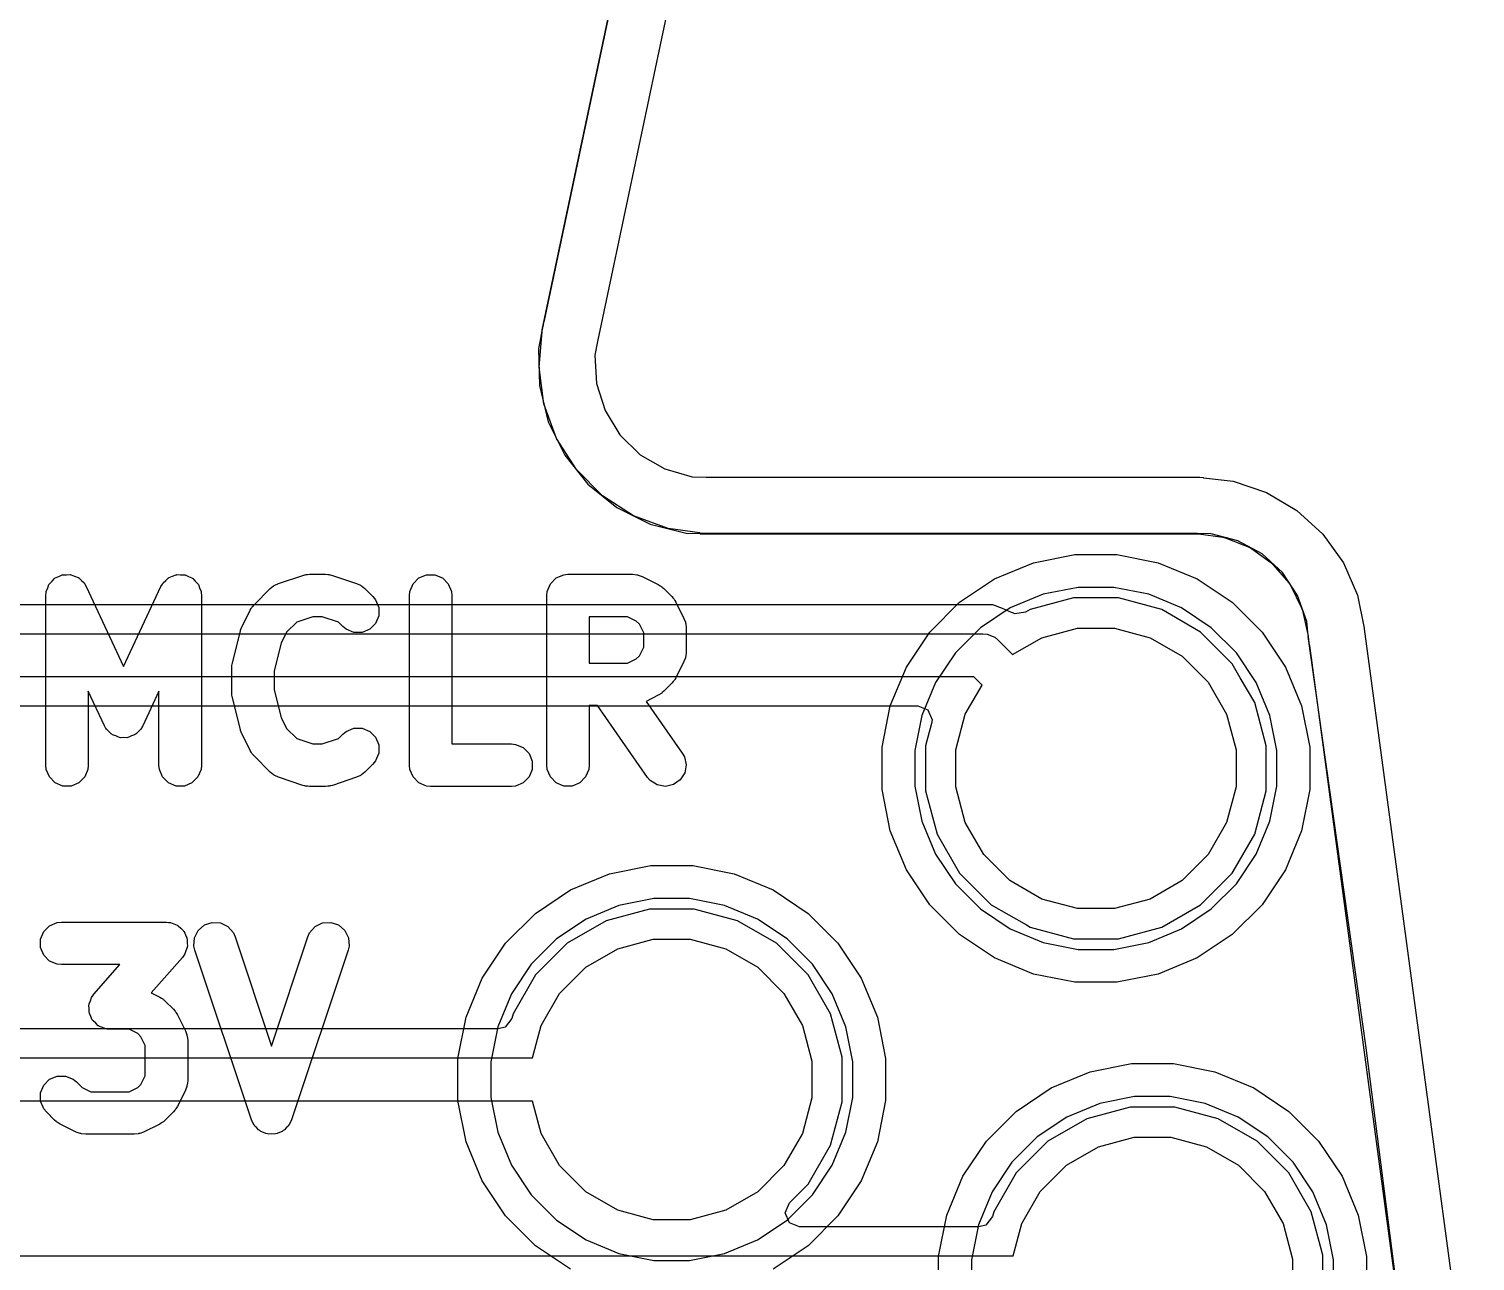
# Model space of a CAD drawing. Extents: x 117.4 to 171.8, y -136.1 to -67.8.
# Drawn here: x 164.33 to 169.44, y -80.34 to -75.99 of the extents above; entities that cross this region are included whole.
import ezdxf

# ---------------------------------------------------------------- set-up
doc = ezdxf.new("R2010")
doc.units = 0
doc.layers.add('BLACK', color=7, linetype='CONTINUOUS')

msp = doc.modelspace()

# ---------------------------------------------------------------- linework, layer by layer
at = {"layer": 'BLACK', "linetype": 'CONTINUOUS'}
for p, q in [((166.142157, -77.04934), (167.202157, -72.02934)), ((167.200807, -72.033305), (166.148517, -77.016793)), ((167.397843, -72.07066), (166.337843, -77.09066)), ((166.148309, -77.017733), (166.146885, -77.023886)), ((166.148517, -77.016793), (166.148309, -77.017733)), ((166.130773, -77.181037), (166.140197, -77.069848)), ((166.136974, -77.071464), (166.136651, -77.074611)), ((166.140785, -77.05341), (166.136974, -77.071464)), ((166.140006, -77.068825), (166.141202, -77.057986)), ((166.140197, -77.069848), (166.140006, -77.068825)), ((166.140931, -77.052692), (166.140785, -77.05341)), ((166.144908, -77.032378), (166.140931, -77.052692)), ((166.141202, -77.057986), (166.141811, -77.050807)), ((166.141811, -77.050807), (166.141857, -77.050816)), ((166.141857, -77.050816), (166.142034, -77.050454)), ((166.142034, -77.050454), (166.142157, -77.04934)), ((166.144927, -77.032352), (166.144908, -77.032378)), ((166.145122, -77.031507), (166.144927, -77.032352)), ((166.146533, -77.024292), (166.145122, -77.031507)), ((166.146885, -77.023886), (166.146533, -77.024292)), ((166.128709, -77.115276), (166.128708, -77.115281)), ((166.128708, -77.115281), (166.131856, -77.246818)), ((166.136651, -77.074611), (166.128709, -77.115276)), ((166.337737, -77.090995), (166.328362, -77.138528)), ((166.337843, -77.09066), (166.337737, -77.090995)), ((166.328362, -77.138528), (166.333884, -77.238985)), ((166.148026, -77.31059), (166.130773, -77.181037)), ((166.131856, -77.246818), (166.131856, -77.246819)), ((166.131856, -77.246819), (166.163242, -77.374589)), ((166.333884, -77.238985), (166.36389, -77.335015)), ((166.192762, -77.433391), (166.148026, -77.31059)), ((166.163242, -77.374589), (166.163244, -77.374597)), ((166.163244, -77.374597), (166.221401, -77.492623)), ((166.36389, -77.335015), (166.416547, -77.420744)), ((166.416547, -77.420744), (166.488631, -77.490928)), ((166.262883, -77.543685), (166.192762, -77.433391)), ((166.221401, -77.492623), (166.221401, -77.492624)), ((166.221401, -77.492624), (166.303594, -77.595355)), ((166.488631, -77.490928), (166.575736, -77.541276)), ((166.355101, -77.636299), (166.262883, -77.543685)), ((166.575736, -77.541276), (166.672533, -77.568707)), ((166.672533, -77.568707), (166.721311, -77.57)), ((166.721311, -77.57), (168.46, -77.57)), ((168.46, -77.57), (168.460815, -77.57008)), ((168.460815, -77.57008), (168.461105, -77.570006)), ((168.461105, -77.570006), (168.466932, -77.570682)), ((168.466932, -77.570682), (168.479509, -77.571921)), ((168.479509, -77.571921), (168.480253, -77.572229)), ((168.480253, -77.572229), (168.58504, -77.584396)), ((166.303594, -77.595355), (166.303599, -77.595361)), ((166.303599, -77.595361), (166.405987, -77.677999)), ((168.58504, -77.584396), (168.70329, -77.624197)), ((168.70329, -77.624197), (168.810704, -77.687675)), ((166.465093, -77.706891), (166.355101, -77.636299)), ((166.405987, -77.677999), (166.523763, -77.736661)), ((166.587703, -77.752152), (166.465093, -77.706891)), ((166.523763, -77.736661), (166.651405, -77.768595)), ((168.810704, -77.687675), (168.902602, -77.772066)), ((166.698993, -77.767458), (166.587703, -77.752152)), ((166.651405, -77.768595), (166.698644, -77.769934)), ((166.698644, -77.769934), (166.700009, -77.7705)), ((166.700491, -77.768079), (166.698993, -77.767458)), ((166.700009, -77.7705), (166.718585, -77.7705)), ((166.711096, -77.769123), (166.700491, -77.768079)), ((166.71718, -77.76996), (166.711096, -77.769123)), ((166.717886, -77.769791), (166.71718, -77.76996)), ((166.72, -77.77), (166.717886, -77.769791)), ((166.718585, -77.7705), (166.732429, -77.77089)), ((168.459387, -77.77), (166.72, -77.77)), ((166.732429, -77.77089), (166.746308, -77.771282)), ((166.746308, -77.771282), (166.752973, -77.7705)), ((166.752973, -77.7705), (168.455607, -77.7705)), ((168.455607, -77.7705), (168.462238, -77.770942)), ((168.507648, -77.770588), (168.459387, -77.77)), ((168.462238, -77.770942), (168.548643, -77.782503)), ((168.602009, -77.795183), (168.507648, -77.770588)), ((168.548643, -77.782503), (168.560407, -77.785569)), ((168.560407, -77.785569), (168.620498, -77.809357)), ((168.902602, -77.772066), (168.974983, -77.873694)), ((168.687635, -77.84184), (168.602009, -77.795183)), ((168.620498, -77.809357), (168.638913, -77.816647)), ((168.638913, -77.816647), (168.649596, -77.822469)), ((168.649596, -77.822469), (168.718259, -77.871579)), ((167.741738, -77.92974), (167.879384, -77.872725)), ((167.879384, -77.872725), (168.025507, -77.84366)), ((168.025507, -77.84366), (168.174493, -77.84366)), ((168.174493, -77.84366), (168.320616, -77.872725)), ((168.320616, -77.872725), (168.458262, -77.92974)), ((168.759459, -77.907796), (168.687635, -77.84184)), ((168.718259, -77.871579), (168.72722, -77.879807)), ((168.72722, -77.879807), (168.781995, -77.944052)), ((168.974983, -77.873694), (169.024693, -77.988131)), ((164.399181, -77.947103), (164.408386, -77.937897)), ((164.408386, -77.937897), (164.417175, -77.928301)), ((164.417175, -77.928301), (164.41869, -77.927593)), ((164.41869, -77.927593), (164.419873, -77.926411)), ((164.419873, -77.926411), (164.431894, -77.921431)), ((164.431894, -77.921431), (164.443693, -77.915925)), ((164.443693, -77.915925), (164.445364, -77.915851)), ((164.445364, -77.915851), (164.446909, -77.915212)), ((164.446909, -77.915212), (164.459928, -77.915212)), ((164.459928, -77.915212), (164.472929, -77.914641)), ((164.472929, -77.914641), (164.474499, -77.915212)), ((164.474499, -77.915212), (164.476173, -77.915212)), ((164.476173, -77.915212), (164.488199, -77.920193)), ((164.488199, -77.920193), (164.50043, -77.924641)), ((164.50043, -77.924641), (164.501663, -77.92577)), ((164.501663, -77.92577), (164.503209, -77.926411)), ((164.503209, -77.926411), (164.512414, -77.935616)), ((164.512414, -77.935616), (164.522011, -77.944405)), ((164.801071, -77.944405), (164.810667, -77.935616)), ((164.810667, -77.935616), (164.819873, -77.926411)), ((164.819873, -77.926411), (164.821418, -77.92577)), ((164.821418, -77.92577), (164.822652, -77.924641)), ((164.822652, -77.924641), (164.834882, -77.920193)), ((164.834882, -77.920193), (164.846909, -77.915212)), ((164.846909, -77.915212), (164.848583, -77.915212)), ((164.848583, -77.915212), (164.850153, -77.914641)), ((164.850153, -77.914641), (164.863154, -77.915212)), ((164.863154, -77.915212), (164.876173, -77.915212)), ((164.876173, -77.915212), (164.877717, -77.915851)), ((164.877717, -77.915851), (164.879389, -77.915925)), ((164.879389, -77.915925), (164.891187, -77.921431)), ((164.891187, -77.921431), (164.903209, -77.926411)), ((164.903209, -77.926411), (164.904391, -77.927593)), ((164.904391, -77.927593), (164.905907, -77.928301)), ((164.905907, -77.928301), (164.914695, -77.937897)), ((164.914695, -77.937897), (164.923901, -77.947103)), ((165.209252, -77.946191), (165.294966, -77.91762)), ((165.294966, -77.91762), (165.302219, -77.91597)), ((165.302219, -77.91597), (165.304051, -77.915212)), ((165.304051, -77.915212), (165.306705, -77.91495)), ((165.306705, -77.91495), (165.309303, -77.91436)), ((165.309303, -77.91436), (165.311277, -77.9145)), ((165.311277, -77.9145), (165.318683, -77.913771)), ((165.318683, -77.913771), (165.375826, -77.913771)), ((165.375826, -77.913771), (165.383231, -77.9145)), ((165.383231, -77.9145), (165.385206, -77.91436)), ((165.385206, -77.91436), (165.387803, -77.91495)), ((165.387803, -77.91495), (165.390458, -77.915212)), ((165.390458, -77.915212), (165.392289, -77.91597)), ((165.392289, -77.91597), (165.399543, -77.91762)), ((165.399543, -77.91762), (165.485256, -77.946191)), ((165.684895, -77.947103), (165.705587, -77.926411)), ((165.705587, -77.926411), (165.732623, -77.915212)), ((165.732623, -77.915212), (165.761887, -77.915212)), ((165.761887, -77.915212), (165.788923, -77.926411)), ((165.788923, -77.926411), (165.809615, -77.947103)), ((166.170609, -77.947103), (166.191301, -77.926411)), ((166.191301, -77.926411), (166.218337, -77.915212)), ((166.218337, -77.915212), (166.232969, -77.913771)), ((166.232969, -77.913771), (166.46154, -77.913771)), ((166.46154, -77.913771), (166.476172, -77.915212)), ((166.476172, -77.915212), (166.478661, -77.916243)), ((166.478661, -77.916243), (166.481349, -77.916434)), ((166.481349, -77.916434), (166.495081, -77.921689)), ((166.495081, -77.921689), (166.552224, -77.95026)), ((167.617861, -78.012512), (167.741738, -77.92974)), ((168.458262, -77.92974), (168.582139, -78.012512)), ((168.813227, -77.989146), (168.759459, -77.907796)), ((164.386541, -77.988771), (164.387488, -77.979149)), ((164.386541, -78.588771), (164.386541, -77.988771)), ((164.387411, -77.977383), (164.387755, -77.976434)), ((164.387488, -77.979149), (164.387411, -77.977383)), ((164.387755, -77.976434), (164.387982, -77.974139)), ((164.387982, -77.974139), (164.392963, -77.962112)), ((164.392963, -77.962112), (164.397411, -77.949882)), ((164.397411, -77.949882), (164.39854, -77.948648)), ((164.39854, -77.948648), (164.399181, -77.947103)), ((164.522011, -77.944405), (164.523185, -77.946387)), ((164.523185, -77.946387), (164.523901, -77.947103)), ((164.523901, -77.947103), (164.524579, -77.948739)), ((164.524579, -77.948739), (164.529505, -77.957055)), ((164.529505, -77.957055), (164.66154, -78.239988)), ((164.66154, -78.239988), (164.793577, -77.957054)), ((164.793577, -77.957054), (164.798503, -77.948738)), ((164.798503, -77.948738), (164.799181, -77.947103)), ((164.799181, -77.947103), (164.799896, -77.946387)), ((164.799896, -77.946387), (164.801071, -77.944405)), ((164.923901, -77.947103), (164.924541, -77.948648)), ((164.924541, -77.948648), (164.925671, -77.949882)), ((164.925671, -77.949882), (164.930118, -77.962112)), ((164.930118, -77.962112), (164.9351, -77.974139)), ((164.9351, -77.974139), (164.935326, -77.976434)), ((164.935326, -77.976434), (164.935671, -77.977383)), ((164.935671, -77.977383), (164.935593, -77.979149)), ((164.935593, -77.979149), (164.936541, -77.988771)), ((164.936541, -77.988771), (164.936541, -78.588771)), ((165.122793, -78.021452), (165.179936, -77.964309)), ((165.179936, -77.964309), (165.191301, -77.954982)), ((165.191301, -77.954982), (165.193791, -77.95395)), ((165.193791, -77.95395), (165.195827, -77.952185)), ((165.195827, -77.952185), (165.209252, -77.946191)), ((165.485256, -77.946191), (165.498682, -77.952185)), ((165.498682, -77.952185), (165.500717, -77.95395)), ((165.500717, -77.95395), (165.503208, -77.954982)), ((165.503208, -77.954982), (165.514573, -77.964309)), ((165.514573, -77.964309), (165.543145, -77.992881)), ((165.543145, -77.992881), (165.552473, -78.004246)), ((165.672255, -77.988771), (165.673696, -77.974139)), ((165.672255, -78.588771), (165.672255, -77.988771)), ((165.673696, -77.974139), (165.684895, -77.947103)), ((165.809615, -77.947103), (165.820814, -77.974139)), ((165.820814, -77.974139), (165.822255, -77.988771)), ((165.822255, -77.988771), (165.822255, -78.513771)), ((166.157969, -77.988771), (166.15941, -77.974139)), ((166.157969, -78.588771), (166.157969, -77.988771)), ((166.15941, -77.974139), (166.170609, -77.947103)), ((166.552224, -77.95026), (166.558521, -77.954223)), ((166.558521, -77.954223), (166.560352, -77.954982)), ((166.560352, -77.954982), (166.562411, -77.956672)), ((166.562411, -77.956672), (166.564667, -77.958092)), ((166.564667, -77.958092), (166.565965, -77.959589)), ((166.565965, -77.959589), (166.571717, -77.96431)), ((166.571717, -77.96431), (166.600288, -77.992882)), ((166.600288, -77.992882), (166.605008, -77.998633)), ((167.913319, -77.984595), (167.796846, -78.032839)), ((168.036965, -77.96), (167.913319, -77.984595)), ((168.163035, -77.96), (168.036965, -77.96)), ((168.286681, -77.984595), (168.163035, -77.96)), ((168.403154, -78.032839), (168.286681, -77.984595)), ((168.781995, -77.944052), (168.788704, -77.954202)), ((168.788704, -77.954202), (168.82634, -78.029775)), ((168.845755, -78.081073), (168.813227, -77.989146)), ((169.024693, -77.988131), (169.048375, -78.104532)), ((167.735546, -78.0213), (164.21944, -78.0213)), ((165.080173, -78.098087), (165.108744, -78.040944)), ((165.108744, -78.040944), (165.112708, -78.034644)), ((165.112708, -78.034644), (165.113466, -78.032817)), ((165.113466, -78.032817), (165.115154, -78.03076)), ((165.115154, -78.03076), (165.116576, -78.028501)), ((165.116576, -78.028501), (165.118074, -78.027201)), ((165.118074, -78.027201), (165.122793, -78.021452)), ((165.552473, -78.004246), (165.563671, -78.031283)), ((165.563671, -78.031283), (165.563671, -78.060546)), ((166.605008, -77.998633), (166.606503, -77.99993)), ((166.606503, -77.99993), (166.607921, -78.002183)), ((166.607921, -78.002183), (166.609615, -78.004247)), ((166.609615, -78.004247), (166.610373, -78.006078)), ((166.610373, -78.006078), (166.614336, -78.012373)), ((166.614336, -78.012373), (166.642908, -78.069515)), ((167.512512, -78.117861), (167.617861, -78.012512)), ((167.796846, -78.032839), (167.692024, -78.102879)), ((167.735548, -78.0213), (167.735546, -78.0213)), ((167.769244, -78.035258), (167.735548, -78.0213)), ((167.801225, -78.048505), (167.769244, -78.035258)), ((167.867444, -78.038558), (167.850858, -78.048134)), ((168.020677, -77.9975), (167.867444, -78.038558)), ((168.020679, -77.9975), (168.020677, -77.9975)), ((168.179321, -77.9975), (168.020679, -77.9975)), ((168.179322, -77.9975), (168.179321, -77.9975)), ((168.332557, -78.038559), (168.179322, -77.9975)), ((168.469941, -78.117877), (168.332557, -78.038559)), ((168.507976, -78.102879), (168.403154, -78.032839)), ((168.582139, -78.012512), (168.687488, -78.117861)), ((168.82634, -78.029775), (168.830397, -78.041241)), ((168.830397, -78.041241), (168.849221, -78.126166)), ((165.273483, -78.082894), (165.237464, -78.118912)), ((165.330852, -78.063771), (165.273483, -78.082894)), ((165.363656, -78.063771), (165.330852, -78.063771)), ((165.421026, -78.082894), (165.363656, -78.063771)), ((165.437079, -78.098947), (165.421026, -78.082894)), ((165.552473, -78.087582), (165.53178, -78.108275)), ((165.563671, -78.060546), (165.552473, -78.087582)), ((166.443836, -78.063771), (166.307969, -78.063771)), ((166.307969, -78.063771), (166.307969, -78.228057)), ((166.474254, -78.07898), (166.443836, -78.063771)), ((166.485614, -78.09034), (166.474254, -78.07898)), ((166.500826, -78.120762), (166.485614, -78.09034)), ((166.642908, -78.069515), (166.648163, -78.083247)), ((166.648163, -78.083247), (166.648354, -78.085936)), ((166.648354, -78.085936), (166.649385, -78.088425)), ((166.649385, -78.088425), (166.650826, -78.103057)), ((167.805775, -78.05039), (167.801225, -78.048505)), ((167.805948, -78.04997), (167.805775, -78.05039)), ((167.812917, -78.053127), (167.805948, -78.04997)), ((167.850858, -78.048134), (167.812917, -78.053127)), ((168.850492, -78.129599), (168.845755, -78.081073)), ((164.07, -78.1238), (167.7, -78.1238)), ((165.045922, -78.227724), (165.074494, -78.113438)), ((165.074494, -78.113438), (165.074879, -78.112358)), ((165.074879, -78.112358), (165.074918, -78.111819)), ((165.074918, -78.111819), (165.077245, -78.105737)), ((165.077245, -78.105737), (165.079441, -78.099592)), ((165.079441, -78.099592), (165.079763, -78.099156)), ((165.079763, -78.099156), (165.080173, -78.098087)), ((165.237464, -78.118912), (165.21802, -78.157802)), ((165.448444, -78.108275), (165.437079, -78.098947)), ((165.475481, -78.119473), (165.448444, -78.108275)), ((165.504744, -78.119473), (165.475481, -78.119473)), ((165.53178, -78.108275), (165.504744, -78.119473)), ((166.500826, -78.171065), (166.500826, -78.120762)), ((166.650826, -78.103057), (166.650826, -78.188771)), ((167.42974, -78.241738), (167.512512, -78.117861)), ((167.692024, -78.102879), (167.602879, -78.192024)), ((167.7, -78.1238), (167.714866, -78.125264)), ((167.714866, -78.125264), (167.742334, -78.136642)), ((167.742334, -78.136642), (167.753882, -78.146118)), ((167.753882, -78.146118), (167.805425, -78.197661)), ((167.805425, -78.197661), (167.908658, -78.13806)), ((167.908658, -78.13806), (168.034737, -78.104278)), ((168.034737, -78.104278), (168.165263, -78.104278)), ((168.165263, -78.104278), (168.291342, -78.13806)), ((168.291342, -78.13806), (168.404381, -78.203323)), ((168.469948, -78.117883), (168.469941, -78.117877)), ((168.582116, -78.230051), (168.469948, -78.117883)), ((168.597121, -78.192024), (168.507976, -78.102879)), ((168.687488, -78.117861), (168.77026, -78.241738)), ((168.849221, -78.126166), (168.849918, -78.130019)), ((168.849918, -78.130019), (168.850021, -78.130751)), ((168.850021, -78.130751), (168.850278, -78.132915)), ((168.850278, -78.132915), (168.85265, -78.157501)), ((168.850462, -78.129602), (168.850492, -78.129599)), ((168.851249, -78.131707), (168.850462, -78.129602)), ((168.850976, -78.13394), (168.851249, -78.131707)), ((169.055686, -79.588113), (168.850976, -78.13394)), ((169.048375, -78.104532), (169.049024, -78.10606)), ((169.049024, -78.10606), (169.049023, -78.10606)), ((169.049023, -78.10606), (169.440842, -81.01926)), ((165.21802, -78.157802), (165.193683, -78.255148)), ((166.485615, -78.201486), (166.500826, -78.171065)), ((166.650826, -78.188771), (166.649385, -78.203403)), ((167.602879, -78.192024), (167.532839, -78.296846)), ((168.667161, -78.296846), (168.597121, -78.192024)), ((168.85265, -78.157501), (168.854782, -78.165998)), ((168.854782, -78.165998), (169.241932, -81.044483)), ((165.043683, -78.245914), (165.043934, -78.24336)), ((165.043683, -78.331628), (165.043683, -78.245914)), ((165.043772, -78.242268), (165.044581, -78.236794)), ((165.043934, -78.24336), (165.043772, -78.242268)), ((165.044581, -78.236794), (165.045124, -78.231282)), ((165.045124, -78.231282), (165.045546, -78.23026)), ((165.045546, -78.23026), (165.045922, -78.227724)), ((166.307969, -78.228057), (166.443834, -78.228057)), ((166.443834, -78.228057), (166.474256, -78.212845)), ((166.474256, -78.212845), (166.485615, -78.201486)), ((166.642908, -78.222313), (166.614336, -78.279455)), ((166.648163, -78.208581), (166.642908, -78.222313)), ((166.648354, -78.205891), (166.648163, -78.208581)), ((166.649385, -78.203403), (166.648354, -78.205891)), ((167.372725, -78.379384), (167.42974, -78.241738)), ((168.404381, -78.203323), (168.496677, -78.295619)), ((168.582122, -78.230058), (168.582116, -78.230051)), ((168.610564, -78.279322), (168.582122, -78.230058)), ((168.77026, -78.241738), (168.827275, -78.379384)), ((167.668436, -78.2762), (164.07, -78.2762)), ((165.193683, -78.255148), (165.193683, -78.322393)), ((166.600287, -78.298947), (166.571716, -78.327518)), ((166.605007, -78.293194), (166.600287, -78.298947)), ((166.606503, -78.291898), (166.605007, -78.293194)), ((166.607922, -78.289643), (166.606503, -78.291898)), ((166.609614, -78.287582), (166.607922, -78.289643)), ((166.610372, -78.285751), (166.609614, -78.287582)), ((166.614336, -78.279455), (166.610372, -78.285751)), ((167.532839, -78.296846), (167.484595, -78.413319)), ((167.697661, -78.305425), (167.668436, -78.2762)), ((168.496677, -78.295619), (168.56194, -78.408658)), ((168.661441, -78.367444), (168.610564, -78.279322)), ((168.715405, -78.413319), (168.667161, -78.296846)), ((164.593577, -78.449059), (164.536541, -78.326838)), ((164.536541, -78.326838), (164.536541, -78.588771)), ((164.786541, -78.326838), (164.729505, -78.449058)), ((164.786541, -78.588771), (164.786541, -78.326838)), ((165.043934, -78.334181), (165.043683, -78.331628)), ((165.043772, -78.335274), (165.043934, -78.334181)), ((165.044581, -78.340747), (165.043772, -78.335274)), ((165.045124, -78.34626), (165.044581, -78.340747)), ((165.045546, -78.347281), (165.045124, -78.34626)), ((165.045922, -78.349818), (165.045546, -78.347281)), ((165.074494, -78.464104), (165.045922, -78.349818)), ((165.193683, -78.322393), (165.21802, -78.419739)), ((166.552224, -78.341567), (166.509341, -78.363008)), ((166.55852, -78.337603), (166.552224, -78.341567)), ((166.560351, -78.336845), (166.55852, -78.337603)), ((166.562412, -78.335153), (166.560351, -78.336845)), ((166.564667, -78.333734), (166.562412, -78.335153)), ((166.565963, -78.332238), (166.564667, -78.333734)), ((166.571716, -78.327518), (166.565963, -78.332238)), ((167.63806, -78.408658), (167.697661, -78.305425)), ((164.21944, -78.3787), (167.470382, -78.3787)), ((166.336777, -78.378057), (166.307969, -78.378057)), ((166.307969, -78.378057), (166.307969, -78.588771)), ((166.514383, -78.63178), (166.336777, -78.378057)), ((166.509341, -78.363008), (166.637268, -78.545761)), ((167.34366, -78.525507), (167.372725, -78.379384)), ((167.470382, -78.3787), (167.505737, -78.393345)), ((167.505737, -78.393345), (167.520382, -78.4287)), ((168.7025, -78.520679), (168.661441, -78.367444)), ((168.827275, -78.379384), (168.85634, -78.525507)), ((164.596751, -78.454416), (164.593577, -78.449059)), ((164.729505, -78.449058), (164.726331, -78.454415)), ((165.21802, -78.419739), (165.237464, -78.458629)), ((167.484595, -78.413319), (167.46, -78.536965)), ((167.518678, -78.441641), (167.4975, -78.520677)), ((167.520382, -78.4287), (167.518678, -78.441641)), ((167.604278, -78.534737), (167.63806, -78.408658)), ((168.56194, -78.408658), (168.595722, -78.534737)), ((168.74, -78.536965), (168.715405, -78.413319)), ((164.597411, -78.456231), (164.596751, -78.454416)), ((164.598586, -78.457514), (164.597411, -78.456231)), ((164.601071, -78.461708), (164.598586, -78.457514)), ((164.609476, -78.469406), (164.601071, -78.461708)), ((164.617175, -78.477812), (164.609476, -78.469406)), ((164.620194, -78.47922), (164.617175, -78.477812)), ((164.622652, -78.481472), (164.620194, -78.47922)), ((164.633361, -78.485366), (164.622652, -78.481472)), ((164.643693, -78.490188), (164.633361, -78.485366)), ((164.647024, -78.490334), (164.643693, -78.490188)), ((164.650153, -78.491472), (164.647024, -78.490334)), ((164.661541, -78.490971), (164.650153, -78.491472)), ((164.672929, -78.491472), (164.661541, -78.490971)), ((164.676057, -78.490334), (164.672929, -78.491472)), ((164.679389, -78.490188), (164.676057, -78.490334)), ((164.68972, -78.485366), (164.679389, -78.490188)), ((164.70043, -78.481472), (164.68972, -78.485366)), ((164.702887, -78.47922), (164.70043, -78.481472)), ((164.705907, -78.477812), (164.702887, -78.47922)), ((164.713605, -78.469406), (164.705907, -78.477812)), ((164.722011, -78.461708), (164.713605, -78.469406)), ((164.724494, -78.457515), (164.722011, -78.461708)), ((164.725671, -78.456231), (164.724494, -78.457515)), ((164.726331, -78.454415), (164.725671, -78.456231)), ((165.074879, -78.465183), (165.074494, -78.464104)), ((165.074918, -78.465723), (165.074879, -78.465183)), ((165.077245, -78.471804), (165.074918, -78.465723)), ((165.079441, -78.47795), (165.077245, -78.471804)), ((165.079763, -78.478385), (165.079441, -78.47795)), ((165.080173, -78.479455), (165.079763, -78.478385)), ((165.108744, -78.536598), (165.080173, -78.479455)), ((165.237464, -78.458629), (165.273483, -78.494648)), ((165.273483, -78.494648), (165.330852, -78.513771)), ((165.363656, -78.513771), (165.421026, -78.494647)), ((165.421026, -78.494647), (165.437079, -78.478595)), ((165.437079, -78.478595), (165.448444, -78.469267)), ((165.448444, -78.469267), (165.475481, -78.458069)), ((165.475481, -78.458069), (165.504744, -78.458069)), ((165.504744, -78.458069), (165.53178, -78.469267)), ((165.53178, -78.469267), (165.552473, -78.48996)), ((165.552473, -78.48996), (165.563671, -78.516996)), ((165.112708, -78.542897), (165.108744, -78.536598)), ((165.113466, -78.544725), (165.112708, -78.542897)), ((165.115154, -78.546781), (165.113466, -78.544725)), ((165.116576, -78.549041), (165.115154, -78.546781)), ((165.118074, -78.55034), (165.116576, -78.549041)), ((165.122793, -78.55609), (165.118074, -78.55034)), ((165.330852, -78.513771), (165.363656, -78.513771)), ((165.563671, -78.546259), (165.552473, -78.573296)), ((165.563671, -78.516996), (165.563671, -78.546259)), ((165.822255, -78.513771), (166.032969, -78.513771)), ((166.032969, -78.513771), (166.047601, -78.515212)), ((166.047601, -78.515212), (166.074637, -78.526411)), ((166.074637, -78.526411), (166.095329, -78.547103)), ((166.095329, -78.547103), (166.106528, -78.574139)), ((166.637268, -78.545761), (166.644478, -78.558574)), ((167.34366, -78.536965), (167.34366, -78.525507)), ((167.34366, -78.674493), (167.34366, -78.536965)), ((167.46, -78.536965), (167.46, -78.663035)), ((167.4975, -78.520677), (167.4975, -78.679322)), ((167.604278, -78.665263), (167.604278, -78.534737)), ((168.595722, -78.534737), (168.595722, -78.665263)), ((168.7025, -78.679321), (168.7025, -78.520679)), ((168.74, -78.663035), (168.74, -78.536965)), ((168.85634, -78.525507), (168.85634, -78.674493)), ((164.387982, -78.603403), (164.386541, -78.588771)), ((164.399181, -78.630439), (164.387982, -78.603403)), ((164.5351, -78.603403), (164.523901, -78.630439)), ((164.536541, -78.588771), (164.5351, -78.603403)), ((164.787982, -78.603403), (164.786541, -78.588771)), ((164.799181, -78.630439), (164.787982, -78.603403)), ((164.9351, -78.603403), (164.923901, -78.630439)), ((164.936541, -78.588771), (164.9351, -78.603403)), ((165.179936, -78.613233), (165.122793, -78.55609)), ((165.543145, -78.584661), (165.514573, -78.613233)), ((165.552473, -78.573296), (165.543145, -78.584661)), ((165.673696, -78.603403), (165.672255, -78.588771)), ((165.684895, -78.630439), (165.673696, -78.603403)), ((166.106528, -78.603403), (166.095329, -78.630439)), ((166.106528, -78.574139), (166.106528, -78.603403)), ((166.15941, -78.603403), (166.157969, -78.588771)), ((166.170609, -78.630439), (166.15941, -78.603403)), ((166.306528, -78.603403), (166.295329, -78.630439)), ((166.307969, -78.588771), (166.306528, -78.603403)), ((166.644478, -78.558574), (166.650808, -78.587145)), ((166.650808, -78.587145), (166.645723, -78.615963)), ((164.419873, -78.651131), (164.399181, -78.630439)), ((164.446909, -78.66233), (164.419873, -78.651131)), ((164.503209, -78.651131), (164.476173, -78.66233)), ((164.523901, -78.630439), (164.503209, -78.651131)), ((164.819873, -78.651131), (164.799181, -78.630439)), ((164.846909, -78.66233), (164.819873, -78.651131)), ((164.903209, -78.651131), (164.876173, -78.66233)), ((164.923901, -78.630439), (164.903209, -78.651131)), ((165.191301, -78.62256), (165.179936, -78.613233)), ((165.193791, -78.623591), (165.191301, -78.62256)), ((165.195827, -78.625357), (165.193791, -78.623591)), ((165.209252, -78.631351), (165.195827, -78.625357)), ((165.294966, -78.659922), (165.209252, -78.631351)), ((165.485256, -78.631351), (165.399543, -78.659922)), ((165.498682, -78.625357), (165.485256, -78.631351)), ((165.500717, -78.623591), (165.498682, -78.625357)), ((165.503208, -78.62256), (165.500717, -78.623591)), ((165.514573, -78.613233), (165.503208, -78.62256)), ((165.705587, -78.651131), (165.684895, -78.630439)), ((165.732623, -78.66233), (165.705587, -78.651131)), ((166.074637, -78.651131), (166.047601, -78.66233)), ((166.095329, -78.630439), (166.074637, -78.651131)), ((166.191301, -78.651131), (166.170609, -78.630439)), ((166.218337, -78.66233), (166.191301, -78.651131)), ((166.274637, -78.651131), (166.247601, -78.66233)), ((166.295329, -78.630439), (166.274637, -78.651131)), ((166.523955, -78.642941), (166.514383, -78.63178)), ((166.548633, -78.658667), (166.523955, -78.642941)), ((166.606022, -78.657423), (166.577451, -78.663753)), ((166.629996, -78.640642), (166.606022, -78.657423)), ((166.645723, -78.615963), (166.629996, -78.640642)), ((164.476173, -78.66233), (164.446909, -78.66233)), ((164.876173, -78.66233), (164.846909, -78.66233)), ((165.302219, -78.661571), (165.294966, -78.659922)), ((165.304051, -78.66233), (165.302219, -78.661571)), ((165.306705, -78.662591), (165.304051, -78.66233)), ((165.309303, -78.663182), (165.306705, -78.662591)), ((165.311277, -78.663041), (165.309303, -78.663182)), ((165.318683, -78.663771), (165.311277, -78.663041)), ((165.375826, -78.663771), (165.318683, -78.663771)), ((165.383231, -78.663041), (165.375826, -78.663771)), ((165.385206, -78.663182), (165.383231, -78.663041)), ((165.387803, -78.662591), (165.385206, -78.663182)), ((165.390458, -78.66233), (165.387803, -78.662591)), ((165.392289, -78.661571), (165.390458, -78.66233)), ((165.399543, -78.659922), (165.392289, -78.661571)), ((165.747255, -78.663771), (165.732623, -78.66233)), ((166.032969, -78.663771), (165.747255, -78.663771)), ((166.047601, -78.66233), (166.032969, -78.663771)), ((166.247601, -78.66233), (166.218337, -78.66233)), ((166.577451, -78.663753), (166.548633, -78.658667)), ((167.372725, -78.820616), (167.34366, -78.674493)), ((167.46, -78.663035), (167.484595, -78.786681)), ((167.4975, -78.679322), (167.538559, -78.832557)), ((167.63806, -78.791342), (167.604278, -78.665263)), ((168.595722, -78.665263), (168.56194, -78.791342)), ((168.661441, -78.832556), (168.7025, -78.679321)), ((168.715405, -78.786681), (168.74, -78.663035)), ((168.85634, -78.674493), (168.827275, -78.820616)), ((167.484595, -78.786681), (167.532839, -78.903154)), ((167.703323, -78.904381), (167.63806, -78.791342)), ((168.56194, -78.791342), (168.496677, -78.904381)), ((168.667161, -78.903154), (168.715405, -78.786681)), ((167.42974, -78.958262), (167.372725, -78.820616)), ((167.538559, -78.832557), (167.617877, -78.969941)), ((168.585389, -78.964283), (168.66144, -78.832557)), ((168.66144, -78.832557), (168.661441, -78.832556)), ((168.827275, -78.820616), (168.77026, -78.958262)), ((167.532839, -78.903154), (167.602879, -79.007976)), ((167.795619, -78.996677), (167.703323, -78.904381)), ((168.496677, -78.904381), (168.404381, -78.996677)), ((168.597121, -79.007976), (168.667161, -78.903154)), ((166.379384, -78.972725), (166.525507, -78.94366)), ((166.525507, -78.94366), (166.674493, -78.94366)), ((166.674493, -78.94366), (166.820616, -78.972725)), ((167.512512, -79.082139), (167.42974, -78.958262)), ((168.58212, -78.969944), (168.585389, -78.964283)), ((168.77026, -78.958262), (168.687488, -79.082139)), ((166.241738, -79.02974), (166.379384, -78.972725)), ((166.820616, -78.972725), (166.958262, -79.02974)), ((167.602879, -79.007976), (167.692024, -79.097121)), ((167.617877, -78.969941), (167.617883, -78.969948)), ((167.617883, -78.969948), (167.730051, -79.082116)), ((167.908658, -79.06194), (167.795619, -78.996677)), ((168.404381, -78.996677), (168.291342, -79.06194)), ((168.469944, -79.08212), (168.58212, -78.969944)), ((168.507976, -79.097121), (168.597121, -79.007976)), ((166.117861, -79.112512), (166.241738, -79.02974)), ((166.536965, -79.06), (166.413319, -79.084595)), ((166.663035, -79.06), (166.536965, -79.06)), ((166.786681, -79.084595), (166.663035, -79.06)), ((166.958262, -79.02974), (167.082139, -79.112512)), ((168.034737, -79.095722), (167.908658, -79.06194)), ((168.291342, -79.06194), (168.165263, -79.095722)), ((166.012512, -79.217861), (166.117861, -79.112512)), ((166.413319, -79.084595), (166.296846, -79.132839)), ((166.520677, -79.0975), (166.367442, -79.138559)), ((166.520679, -79.0975), (166.520677, -79.0975)), ((166.679321, -79.0975), (166.520679, -79.0975)), ((166.679322, -79.0975), (166.679321, -79.0975)), ((166.832557, -79.138559), (166.679322, -79.0975)), ((166.903154, -79.132839), (166.786681, -79.084595)), ((167.082139, -79.112512), (167.187488, -79.217861)), ((167.617861, -79.187488), (167.512512, -79.082139)), ((167.692024, -79.097121), (167.796846, -79.167161)), ((167.730051, -79.082116), (167.730058, -79.082122)), ((167.730058, -79.082122), (167.854034, -79.153699)), ((168.165263, -79.095722), (168.034737, -79.095722)), ((168.332556, -79.161441), (168.469944, -79.08212)), ((168.403154, -79.167161), (168.507976, -79.097121)), ((168.687488, -79.082139), (168.582139, -79.187488)), ((164.379181, -79.177103), (164.399873, -79.156411)), ((164.399873, -79.156411), (164.426909, -79.145212)), ((164.426909, -79.145212), (164.441541, -79.143771)), ((164.441541, -79.143771), (164.812969, -79.143771)), ((164.812969, -79.143771), (164.820707, -79.144533)), ((164.820707, -79.144533), (164.822675, -79.144402)), ((164.822675, -79.144402), (164.82403, -79.14486)), ((164.82403, -79.14486), (164.827601, -79.145212)), ((164.827601, -79.145212), (164.838858, -79.149875)), ((164.838858, -79.149875), (164.850396, -79.153777)), ((164.850396, -79.153777), (164.852299, -79.155442)), ((164.852299, -79.155442), (164.854637, -79.156411)), ((164.854637, -79.156411), (164.863252, -79.165026)), ((164.863252, -79.165026), (164.87242, -79.173048)), ((164.925148, -79.172788), (164.947255, -79.153614)), ((164.947255, -79.153614), (164.975018, -79.14436)), ((164.975018, -79.14436), (165.004208, -79.146435)), ((165.004208, -79.146435), (165.030381, -79.159521)), ((165.030381, -79.159521), (165.049555, -79.181628)), ((165.319241, -79.181628), (165.338415, -79.159521)), ((165.338415, -79.159521), (165.364588, -79.146434)), ((165.364588, -79.146434), (165.393778, -79.144359)), ((165.393778, -79.144359), (165.421541, -79.153613)), ((165.421541, -79.153613), (165.443648, -79.172787)), ((166.296846, -79.132839), (166.192024, -79.202879)), ((166.367442, -79.138559), (166.230058, -79.217877)), ((166.969941, -79.217877), (166.832557, -79.138559)), ((167.007976, -79.202879), (166.903154, -79.132839)), ((167.796846, -79.167161), (167.913319, -79.215405)), ((167.854034, -79.153699), (167.867444, -79.161441)), ((167.867444, -79.161441), (168.020679, -79.2025)), ((168.179321, -79.2025), (168.332556, -79.161441)), ((168.286681, -79.215405), (168.403154, -79.167161)), ((164.367982, -79.204139), (164.379181, -79.177103)), ((164.367982, -79.233403), (164.367982, -79.204139)), ((164.87242, -79.173048), (164.873541, -79.175315)), ((164.873541, -79.175315), (164.875329, -79.177103)), ((164.875329, -79.177103), (164.87999, -79.188356)), ((164.87999, -79.188356), (164.885392, -79.199279)), ((164.885392, -79.199279), (164.88556, -79.201802)), ((164.88556, -79.201802), (164.886528, -79.204139)), ((164.886528, -79.204139), (164.886528, -79.216323)), ((164.886528, -79.216323), (164.887338, -79.228477)), ((164.909987, -79.228151), (164.912062, -79.198961)), ((164.912062, -79.198961), (164.925148, -79.172788)), ((165.049555, -79.181628), (165.055549, -79.195054)), ((165.055549, -79.195054), (165.184397, -79.5816)), ((165.184397, -79.5816), (165.313247, -79.195053)), ((165.313247, -79.195053), (165.319241, -79.181628)), ((165.443648, -79.172787), (165.456735, -79.198961)), ((165.456735, -79.198961), (165.458809, -79.228151)), ((165.92974, -79.341738), (166.012512, -79.217861)), ((166.192024, -79.202879), (166.102879, -79.292024)), ((166.230051, -79.217883), (166.117883, -79.330051)), ((166.230058, -79.217877), (166.230051, -79.217883)), ((166.408658, -79.23806), (166.534737, -79.204278)), ((166.534737, -79.204278), (166.665263, -79.204278)), ((166.665263, -79.204278), (166.791342, -79.23806)), ((166.969948, -79.217883), (166.969941, -79.217877)), ((167.082116, -79.330051), (166.969948, -79.217883)), ((167.097121, -79.292024), (167.007976, -79.202879)), ((167.187488, -79.217861), (167.27026, -79.341738)), ((167.741738, -79.27026), (167.617861, -79.187488)), ((167.913319, -79.215405), (168.036965, -79.24)), ((168.020679, -79.2025), (168.020683, -79.2025)), ((168.020683, -79.2025), (168.179317, -79.2025)), ((168.163035, -79.24), (168.286681, -79.215405)), ((168.179317, -79.2025), (168.179321, -79.2025)), ((168.582139, -79.187488), (168.458262, -79.27026)), ((164.379181, -79.260439), (164.367982, -79.233403)), ((164.399873, -79.281131), (164.379181, -79.260439)), ((164.869412, -79.268159), (164.759423, -79.393859)), ((164.873933, -79.261834), (164.869412, -79.268159)), ((164.875329, -79.260439), (164.873933, -79.261834)), ((164.875877, -79.259115), (164.875329, -79.260439)), ((164.877963, -79.256198), (164.875877, -79.259115)), ((164.881864, -79.24466), (164.877963, -79.256198)), ((164.886528, -79.233403), (164.881864, -79.24466)), ((164.887338, -79.228477), (164.886528, -79.230872)), ((164.886528, -79.230872), (164.886528, -79.233403)), ((164.913247, -79.242488), (164.909987, -79.228151)), ((165.113247, -79.842489), (164.913247, -79.242488)), ((165.455549, -79.242488), (165.255549, -79.842488)), ((165.458809, -79.228151), (165.455549, -79.242488)), ((166.295619, -79.303323), (166.408658, -79.23806)), ((166.791342, -79.23806), (166.904381, -79.303323)), ((167.879384, -79.327275), (167.741738, -79.27026)), ((168.036965, -79.24), (168.163035, -79.24)), ((168.458262, -79.27026), (168.320616, -79.327275)), ((164.426909, -79.29233), (164.399873, -79.281131)), ((164.441541, -79.293771), (164.426909, -79.29233)), ((164.647686, -79.293771), (164.441541, -79.293771)), ((164.556526, -79.397954), (164.647686, -79.293771)), ((166.102879, -79.292024), (166.032839, -79.396846)), ((166.203323, -79.395619), (166.295619, -79.303323)), ((166.904381, -79.303323), (166.996677, -79.395619)), ((167.167161, -79.396846), (167.097121, -79.292024)), ((165.872725, -79.479384), (165.92974, -79.341738)), ((166.117877, -79.330058), (166.038559, -79.467442)), ((166.117883, -79.330051), (166.117877, -79.330058)), ((167.082122, -79.330058), (167.082116, -79.330051)), ((167.16144, -79.467442), (167.082122, -79.330058)), ((167.27026, -79.341738), (167.327275, -79.479384)), ((168.025507, -79.35634), (167.879384, -79.327275)), ((168.174493, -79.35634), (168.025507, -79.35634)), ((168.320616, -79.327275), (168.174493, -79.35634)), ((164.53941, -79.43271), (164.544073, -79.421452)), ((164.544073, -79.421452), (164.547975, -79.409915)), ((164.547975, -79.409915), (164.55006, -79.406997)), ((164.55006, -79.406997), (164.550609, -79.405674)), ((164.550609, -79.405674), (164.552004, -79.404278)), ((164.552004, -79.404278), (164.556526, -79.397954)), ((164.759423, -79.393859), (164.789368, -79.408832)), ((164.789368, -79.408832), (164.795664, -79.412795)), ((164.795664, -79.412795), (164.797495, -79.413554)), ((164.797495, -79.413554), (164.799556, -79.415245)), ((164.799556, -79.415245), (164.801811, -79.416665)), ((164.801811, -79.416665), (164.803107, -79.41816)), ((164.803107, -79.41816), (164.80886, -79.422881)), ((164.80886, -79.422881), (164.837431, -79.451452)), ((166.032839, -79.396846), (165.984595, -79.513319)), ((166.13806, -79.508658), (166.203323, -79.395619)), ((166.996677, -79.395619), (167.06194, -79.508658)), ((167.215405, -79.513319), (167.167161, -79.396846)), ((164.5386, -79.437636), (164.53941, -79.43524)), ((164.53941, -79.449789), (164.5386, -79.437636)), ((164.53941, -79.43524), (164.53941, -79.43271)), ((164.53941, -79.461974), (164.53941, -79.449789)), ((164.540377, -79.46431), (164.53941, -79.461974)), ((164.540546, -79.466834), (164.540377, -79.46431)), ((164.545947, -79.477756), (164.540546, -79.466834)), ((164.837431, -79.451452), (164.842151, -79.457204)), ((164.842151, -79.457204), (164.843648, -79.458502)), ((164.843648, -79.458502), (164.845067, -79.460757)), ((164.845067, -79.460757), (164.846758, -79.462817)), ((164.846758, -79.462817), (164.847515, -79.464646)), ((164.847515, -79.464646), (164.85148, -79.470944)), ((164.85148, -79.470944), (164.880051, -79.528088)), ((166.038558, -79.467444), (166.034058, -79.484241)), ((166.038559, -79.467442), (166.038558, -79.467444)), ((167.161441, -79.467444), (167.16144, -79.467442)), ((167.2025, -79.620679), (167.161441, -79.467444)), ((165.985762, -79.5213), (164.04473, -79.5213)), ((164.550609, -79.48901), (164.545947, -79.477756)), ((164.552396, -79.490797), (164.550609, -79.48901)), ((164.553518, -79.493065), (164.552396, -79.490797)), ((164.562686, -79.501087), (164.553518, -79.493065)), ((164.571301, -79.509702), (164.562686, -79.501087)), ((164.573638, -79.51067), (164.571301, -79.509702)), ((164.575542, -79.512336), (164.573638, -79.51067)), ((164.587079, -79.516237), (164.575542, -79.512336)), ((164.598337, -79.520901), (164.587079, -79.516237)), ((164.601907, -79.521252), (164.598337, -79.520901)), ((164.603263, -79.521711), (164.601907, -79.521252)), ((164.60523, -79.521579), (164.603263, -79.521711)), ((164.612969, -79.522342), (164.60523, -79.521579)), ((164.680978, -79.522342), (164.612969, -79.522342)), ((164.7114, -79.537553), (164.680978, -79.522342)), ((165.84366, -79.625507), (165.872725, -79.479384)), ((165.984595, -79.513319), (165.96, -79.636965)), ((166.010762, -79.514601), (165.985762, -79.5213)), ((166.034058, -79.484241), (166.010762, -79.514601)), ((166.107208, -79.6238), (166.13806, -79.508658)), ((167.06194, -79.508658), (167.095722, -79.634737)), ((167.24, -79.636965), (167.215405, -79.513319)), ((167.327275, -79.479384), (167.35634, -79.625507)), ((164.722758, -79.548911), (164.7114, -79.537553)), ((164.737969, -79.579332), (164.722758, -79.548911)), ((164.880051, -79.528088), (164.885306, -79.54182)), ((164.885306, -79.54182), (164.885496, -79.544506)), ((164.885496, -79.544506), (164.886528, -79.546996)), ((164.886528, -79.546996), (164.887969, -79.561628)), ((164.887969, -79.561628), (164.887969, -79.704485)), ((163.981563, -79.6238), (166.107208, -79.6238)), ((164.737969, -79.68678), (164.737969, -79.579332)), ((165.84366, -79.636965), (165.84366, -79.625507)), ((167.2025, -79.779321), (167.2025, -79.620679)), ((167.35634, -79.625507), (167.35634, -79.774493)), ((169.429238, -82.501283), (169.055686, -79.588113)), ((165.84366, -79.774493), (165.84366, -79.636965)), ((165.96, -79.636965), (165.96, -79.763035)), ((167.095722, -79.634737), (167.095722, -79.765263)), ((167.24, -79.763035), (167.24, -79.636965)), ((167.941738, -79.72974), (168.079384, -79.672725)), ((168.079384, -79.672725), (168.225507, -79.64366)), ((168.225507, -79.64366), (168.374493, -79.64366)), ((168.374493, -79.64366), (168.520616, -79.672725)), ((168.520616, -79.672725), (168.658262, -79.72974)), ((164.367982, -79.746995), (164.379181, -79.719959)), ((164.379181, -79.719959), (164.399874, -79.699267)), ((164.399874, -79.699267), (164.426911, -79.688069)), ((164.426911, -79.688069), (164.456174, -79.688069)), ((164.456174, -79.688069), (164.48321, -79.699268)), ((164.48321, -79.699268), (164.494575, -79.708596)), ((164.494575, -79.708596), (164.514539, -79.728561)), ((164.514539, -79.728561), (164.54496, -79.743771)), ((164.68098, -79.743771), (164.711398, -79.728561)), ((164.711398, -79.728561), (164.722758, -79.717201)), ((164.722758, -79.717201), (164.737969, -79.68678)), ((164.885306, -79.724293), (164.880051, -79.738025)), ((164.885496, -79.721606), (164.885306, -79.724293)), ((164.886528, -79.719117), (164.885496, -79.721606)), ((164.887969, -79.704485), (164.886528, -79.719117)), ((167.817861, -79.812512), (167.941738, -79.72974)), ((168.658262, -79.72974), (168.782139, -79.812512)), ((166.107208, -79.7762), (163.95, -79.7762)), ((164.367982, -79.776258), (164.367982, -79.746995)), ((164.37918, -79.803295), (164.367982, -79.776258)), ((164.54496, -79.743771), (164.68098, -79.743771)), ((164.880051, -79.738025), (164.85148, -79.795169)), ((165.872725, -79.920616), (165.84366, -79.774493)), ((165.96, -79.763035), (165.984595, -79.886681)), ((166.13806, -79.891342), (166.107208, -79.7762)), ((167.095722, -79.765263), (167.06194, -79.891342)), ((167.161441, -79.932556), (167.2025, -79.779321)), ((167.215405, -79.886681), (167.24, -79.763035)), ((167.35634, -79.774493), (167.327275, -79.920616)), ((168.236965, -79.76), (168.113319, -79.784595)), ((168.363035, -79.76), (168.236965, -79.76)), ((168.486681, -79.784595), (168.363035, -79.76)), ((164.388507, -79.81466), (164.37918, -79.803295)), ((164.417078, -79.843232), (164.388507, -79.81466)), ((164.837432, -79.81466), (164.808861, -79.843232)), ((164.842152, -79.808907), (164.837432, -79.81466)), ((164.843648, -79.807611), (164.842152, -79.808907)), ((164.845067, -79.805356), (164.843648, -79.807611)), ((164.846759, -79.803295), (164.845067, -79.805356)), ((164.847517, -79.801464), (164.846759, -79.803295)), ((164.85148, -79.795169), (164.847517, -79.801464)), ((167.712512, -79.917861), (167.817861, -79.812512)), ((167.996846, -79.832839), (167.892024, -79.902879)), ((168.113319, -79.784595), (167.996846, -79.832839)), ((168.220677, -79.7975), (168.067442, -79.838559)), ((168.220679, -79.7975), (168.220677, -79.7975)), ((168.379321, -79.7975), (168.220679, -79.7975)), ((168.379322, -79.7975), (168.379321, -79.7975)), ((168.532557, -79.838559), (168.379322, -79.7975)), ((168.603154, -79.832839), (168.486681, -79.784595)), ((168.707976, -79.902879), (168.603154, -79.832839)), ((168.782139, -79.812512), (168.887488, -79.917861)), ((164.422832, -79.847955), (164.417078, -79.843232)), ((164.424129, -79.84945), (164.422832, -79.847955)), ((164.426381, -79.850867), (164.424129, -79.84945)), ((164.428443, -79.85256), (164.426381, -79.850867)), ((164.430275, -79.853318), (164.428443, -79.85256)), ((164.436571, -79.857282), (164.430275, -79.853318)), ((164.493715, -79.885853), (164.436571, -79.857282)), ((164.789368, -79.857282), (164.732225, -79.885853)), ((164.795665, -79.853318), (164.789368, -79.857282)), ((164.797496, -79.85256), (164.795665, -79.853318)), ((164.799555, -79.850869), (164.797496, -79.85256)), ((164.801811, -79.84945), (164.799555, -79.850869)), ((164.803109, -79.847952), (164.801811, -79.84945)), ((164.808861, -79.843232), (164.803109, -79.847952)), ((165.119241, -79.855914), (165.113247, -79.842489)), ((165.122752, -79.859962), (165.119241, -79.855914)), ((165.125148, -79.864754), (165.122752, -79.859962)), ((165.132252, -79.870916), (165.125148, -79.864754)), ((165.138415, -79.878021), (165.132252, -79.870916)), ((165.143207, -79.880417), (165.138415, -79.878021)), ((165.147255, -79.883928), (165.143207, -79.880417)), ((165.156174, -79.886901), (165.147255, -79.883928)), ((165.221541, -79.883929), (165.212611, -79.886905)), ((165.225592, -79.880415), (165.221541, -79.883929)), ((165.230381, -79.878021), (165.225592, -79.880415)), ((165.236539, -79.87092), (165.230381, -79.878021)), ((165.243648, -79.864755), (165.236539, -79.87092)), ((165.246045, -79.85996), (165.243648, -79.864755)), ((165.249555, -79.855914), (165.246045, -79.85996)), ((165.255549, -79.842488), (165.249555, -79.855914)), ((168.067442, -79.838559), (167.930058, -79.917877)), ((168.669941, -79.917877), (168.532557, -79.838559)), ((164.507447, -79.891108), (164.493715, -79.885853)), ((164.510133, -79.891298), (164.507447, -79.891108)), ((164.512623, -79.89233), (164.510133, -79.891298)), ((164.527255, -79.893771), (164.512623, -79.89233)), ((164.698684, -79.893771), (164.527255, -79.893771)), ((164.713316, -79.89233), (164.698684, -79.893771)), ((164.715805, -79.891298), (164.713316, -79.89233)), ((164.718493, -79.891108), (164.715805, -79.891298)), ((164.732225, -79.885853), (164.718493, -79.891108)), ((165.164588, -79.891108), (165.156174, -79.886901)), ((165.169936, -79.891488), (165.164588, -79.891108)), ((165.175018, -79.893182), (165.169936, -79.891488)), ((165.18439, -79.892515), (165.175018, -79.893182)), ((165.193778, -79.893183), (165.18439, -79.892515)), ((165.198867, -79.891486), (165.193778, -79.893183)), ((165.204208, -79.891107), (165.198867, -79.891486)), ((165.212611, -79.886905), (165.204208, -79.891107)), ((165.92974, -80.058262), (165.872725, -79.920616)), ((165.984595, -79.886681), (166.032839, -80.003154)), ((166.203323, -80.004381), (166.13806, -79.891342)), ((167.06194, -79.891342), (166.996677, -80.004381)), ((167.08212, -80.069944), (167.161441, -79.932556)), ((167.167161, -80.003154), (167.215405, -79.886681)), ((167.327275, -79.920616), (167.27026, -80.058262)), ((167.62974, -80.041738), (167.712512, -79.917861)), ((167.892024, -79.902879), (167.802879, -79.992024)), ((167.930051, -79.917883), (167.817883, -80.030051)), ((167.930058, -79.917877), (167.930051, -79.917883)), ((168.108658, -79.93806), (168.234737, -79.904278)), ((168.234737, -79.904278), (168.365263, -79.904278)), ((168.365263, -79.904278), (168.491342, -79.93806)), ((168.669948, -79.917883), (168.669941, -79.917877)), ((168.782116, -80.030051), (168.669948, -79.917883)), ((168.797121, -79.992024), (168.707976, -79.902879)), ((168.887488, -79.917861), (168.97026, -80.041738)), ((167.995619, -80.003323), (168.108658, -79.93806)), ((168.491342, -79.93806), (168.604381, -80.003323)), ((166.032839, -80.003154), (166.102879, -80.107976)), ((166.295619, -80.096677), (166.203323, -80.004381)), ((166.996677, -80.004381), (166.904381, -80.096677)), ((167.097121, -80.107976), (167.167161, -80.003154)), ((167.802879, -79.992024), (167.732839, -80.096846)), ((167.817877, -80.030058), (167.738559, -80.167442)), ((167.817883, -80.030051), (167.817877, -80.030058)), ((167.903323, -80.095619), (167.995619, -80.003323)), ((168.604381, -80.003323), (168.696677, -80.095619)), ((168.782122, -80.030058), (168.782116, -80.030051)), ((168.839072, -80.1287), (168.782122, -80.030058)), ((168.867161, -80.096846), (168.797121, -79.992024)), ((166.012512, -80.182139), (165.92974, -80.058262)), ((167.01612, -80.135945), (167.082116, -80.069948)), ((167.082116, -80.069948), (167.08212, -80.069944)), ((167.27026, -80.058262), (167.187488, -80.182139)), ((167.572725, -80.179384), (167.62974, -80.041738)), ((168.97026, -80.041738), (169.027275, -80.179384)), ((166.102879, -80.107976), (166.192024, -80.197121)), ((166.408658, -80.16194), (166.295619, -80.096677)), ((166.904381, -80.096677), (166.791342, -80.16194)), ((167.001475, -80.1713), (167.01612, -80.135945)), ((167.007976, -80.197121), (167.097121, -80.107976)), ((167.732839, -80.096846), (167.684595, -80.213319)), ((167.83806, -80.208658), (167.903323, -80.095619)), ((168.696677, -80.095619), (168.76194, -80.208658)), ((168.861441, -80.167444), (168.839072, -80.1287)), ((168.915405, -80.213319), (168.867161, -80.096846)), ((166.117861, -80.287488), (166.012512, -80.182139)), ((166.534737, -80.195722), (166.408658, -80.16194)), ((166.791342, -80.16194), (166.665263, -80.195722)), ((167.01612, -80.206655), (167.001475, -80.1713)), ((167.187488, -80.182139), (167.082139, -80.287488)), ((167.54366, -80.325507), (167.572725, -80.179384)), ((167.734058, -80.184241), (167.710762, -80.214601)), ((167.738558, -80.167444), (167.734058, -80.184241)), ((167.738559, -80.167442), (167.738558, -80.167444)), ((168.9025, -80.320679), (168.861441, -80.167444)), ((169.027275, -80.179384), (169.05634, -80.325507)), ((166.192024, -80.197121), (166.296846, -80.267161)), ((166.665263, -80.195722), (166.534737, -80.195722)), ((166.903154, -80.267161), (167.007976, -80.197121)), ((167.051475, -80.2213), (167.01612, -80.206655)), ((167.685762, -80.2213), (167.051475, -80.2213)), ((167.684595, -80.213319), (167.66, -80.336965)), ((167.710762, -80.214601), (167.685762, -80.2213)), ((167.807208, -80.3238), (167.83806, -80.208658)), ((168.76194, -80.208658), (168.795722, -80.334737)), ((168.94, -80.336965), (168.915405, -80.213319)), ((166.241738, -80.37026), (166.117861, -80.287488)), ((166.296846, -80.267161), (166.413319, -80.315405)), ((166.786681, -80.315405), (166.903154, -80.267161)), ((167.082139, -80.287488), (166.958262, -80.37026)), ((163.8, -80.3238), (167.807208, -80.3238)), ((166.413319, -80.315405), (166.536965, -80.34)), ((166.536965, -80.34), (166.663035, -80.34)), ((166.663035, -80.34), (166.786681, -80.315405)), ((167.54366, -80.336965), (167.54366, -80.325507)), ((167.54366, -80.474493), (167.54366, -80.336965)), ((167.66, -80.336965), (167.66, -80.463035)), ((168.795722, -80.334737), (168.795722, -80.465263)), ((168.9025, -80.479321), (168.9025, -80.320679)), ((168.94, -80.463035), (168.94, -80.336965)), ((169.05634, -80.325507), (169.05634, -80.474493))]:
    msp.add_line(p, q, dxfattribs=at)

doc.saveas('drawing.dxf')
